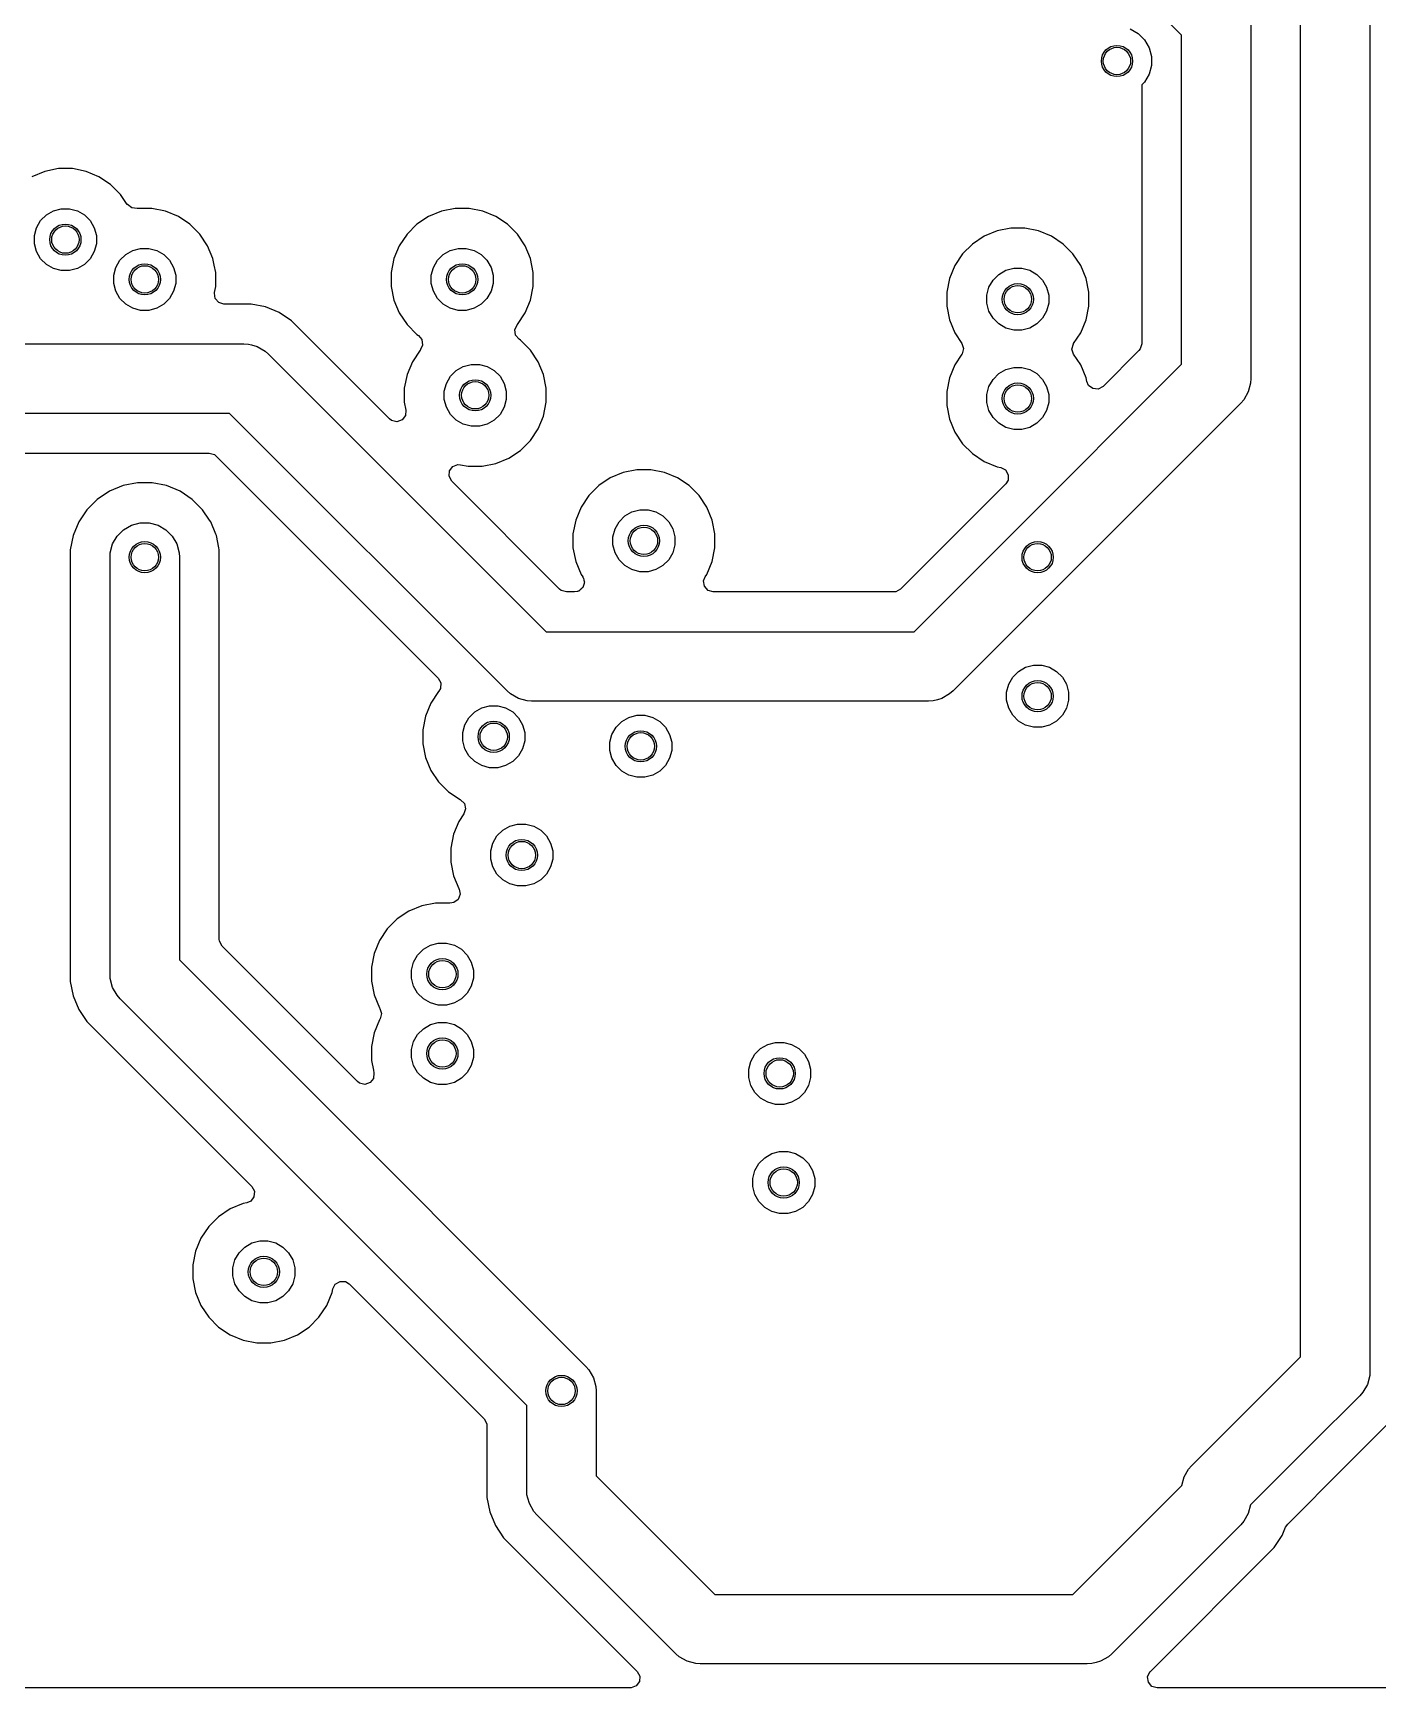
# Model space of a CAD drawing. Extents: x -2.18 to 1.8, y 0.44 to 2.81.
# Drawn here: x 0.754 to 1.432, y 0.435 to 1.269 of the extents above; entities that cross this region are included whole.
import ezdxf

# ---------------------------------------------------------------- set-up
doc = ezdxf.new("R2010")
doc.units = 0
doc.header["$MEASUREMENT"] = 0
doc.layers.add('BLACK', color=7, linetype='CONTINUOUS')

msp = doc.modelspace()

# ---------------------------------------------------------------- linework, layer by layer
at = {"layer": 'BLACK', "linetype": 'CONTINUOUS'}
for p, q in [((1.3925, 0.60225), (1.3925, 1.855)), ((1.4275, 1.84775), (1.4275, 0.595)), ((1.3325, 1.26807), (1.30307, 1.2975)), ((1.3067, 1.27117), (1.31065, 1.26888)), ((1.31065, 1.26888), (1.31388, 1.26565)), ((1.3325, 1.10225), (1.3325, 1.26807)), ((1.3675, 1.27532), (1.3675, 1.095)), ((1.31388, 1.26565), (1.31617, 1.2617)), ((1.31617, 1.2617), (1.31735, 1.25728)), ((1.31735, 1.25272), (1.31617, 1.2483)), ((1.31735, 1.25728), (1.31735, 1.25272)), ((1.31388, 1.24435), (1.31248, 1.24294)), ((1.31248, 1.24294), (1.31248, 1.11256)), ((1.31617, 1.2483), (1.31388, 1.24435)), ((0.76648, 1.20077), (0.75957, 1.19939)), ((0.77352, 1.20077), (0.76648, 1.20077)), ((0.76648, 1.20077), (0.76648, 1.20077)), ((0.78043, 1.19939), (0.77352, 1.20077)), ((0.77352, 1.20077), (0.77352, 1.20077)), ((0.75957, 1.19939), (0.75306, 1.1967)), ((0.75957, 1.19939), (0.75957, 1.19939)), ((0.78694, 1.1967), (0.78043, 1.19939)), ((0.78043, 1.19939), (0.78043, 1.19939)), ((0.7928, 1.19278), (0.78694, 1.1967)), ((0.78694, 1.1967), (0.78694, 1.1967)), ((0.79778, 1.1878), (0.7928, 1.19278)), ((0.7928, 1.19278), (0.7928, 1.19278)), ((0.80114, 1.18278), (0.79778, 1.1878)), ((0.79778, 1.1878), (0.79778, 1.1878)), ((0.75751, 1.17459), (0.76041, 1.17749)), ((0.76041, 1.17749), (0.76397, 1.17955)), ((0.76397, 1.17955), (0.76794, 1.18061)), ((0.76794, 1.18061), (0.77206, 1.18061)), ((0.77206, 1.18061), (0.77603, 1.17955)), ((0.77603, 1.17955), (0.77959, 1.17749)), ((0.77959, 1.17749), (0.78249, 1.17459)), ((0.80124, 1.18264), (0.80114, 1.18278)), ((0.80341, 1.18095), (0.80124, 1.18264)), ((0.80615, 1.1807), (0.80341, 1.18095)), ((0.80648, 1.18077), (0.80615, 1.1807)), ((0.81352, 1.18077), (0.80648, 1.18077)), ((0.82043, 1.17939), (0.81352, 1.18077)), ((0.81352, 1.18077), (0.81352, 1.18077)), ((0.82694, 1.1767), (0.82043, 1.17939)), ((0.82043, 1.17939), (0.82043, 1.17939)), ((0.8328, 1.17278), (0.82694, 1.1767)), ((0.82694, 1.1767), (0.82694, 1.1767)), ((0.95306, 1.1767), (0.9472, 1.17278)), ((0.95957, 1.17939), (0.95306, 1.1767)), ((0.95306, 1.1767), (0.95306, 1.1767)), ((0.96648, 1.18077), (0.95957, 1.17939)), ((0.95957, 1.17939), (0.95957, 1.17939)), ((0.97352, 1.18077), (0.96648, 1.18077)), ((0.96648, 1.18077), (0.96648, 1.18077)), ((0.98043, 1.17939), (0.97352, 1.18077)), ((0.97352, 1.18077), (0.97352, 1.18077)), ((0.98694, 1.1767), (0.98043, 1.17939)), ((0.98043, 1.17939), (0.98043, 1.17939)), ((0.9928, 1.17278), (0.98694, 1.1767)), ((0.98694, 1.1767), (0.98694, 1.1767)), ((0.75439, 1.16706), (0.75545, 1.17103)), ((0.75545, 1.17103), (0.75751, 1.17459)), ((0.78249, 1.17459), (0.78455, 1.17103)), ((0.78455, 1.17103), (0.78561, 1.16706)), ((0.83778, 1.1678), (0.8328, 1.17278)), ((0.8328, 1.17278), (0.8328, 1.17278)), ((0.8417, 1.16194), (0.83778, 1.1678)), ((0.83778, 1.1678), (0.83778, 1.1678)), ((0.94222, 1.1678), (0.9383, 1.16194)), ((0.9472, 1.17278), (0.94222, 1.1678)), ((0.94222, 1.1678), (0.94222, 1.1678)), ((0.9472, 1.17278), (0.9472, 1.17278)), ((0.99778, 1.1678), (0.9928, 1.17278)), ((0.9928, 1.17278), (0.9928, 1.17278)), ((1.0017, 1.16194), (0.99778, 1.1678)), ((0.99778, 1.1678), (0.99778, 1.1678)), ((1.23957, 1.16939), (1.23306, 1.1667)), ((1.24648, 1.17077), (1.23957, 1.16939)), ((1.23957, 1.16939), (1.23957, 1.16939)), ((1.25352, 1.17077), (1.24648, 1.17077)), ((1.24648, 1.17077), (1.24648, 1.17077)), ((1.26043, 1.16939), (1.25352, 1.17077)), ((1.25352, 1.17077), (1.25352, 1.17077)), ((1.26694, 1.1667), (1.26043, 1.16939)), ((1.26043, 1.16939), (1.26043, 1.16939)), ((0.75439, 1.16294), (0.75439, 1.16706)), ((0.75545, 1.15897), (0.75439, 1.16294)), ((0.75751, 1.15541), (0.75545, 1.15897)), ((0.78455, 1.15897), (0.78249, 1.15541)), ((0.78561, 1.16294), (0.78455, 1.15897)), ((0.78561, 1.16706), (0.78561, 1.16294)), ((0.80041, 1.15749), (0.80397, 1.15955)), ((0.80397, 1.15955), (0.80794, 1.16061)), ((0.80794, 1.16061), (0.81206, 1.16061)), ((0.81206, 1.16061), (0.81603, 1.15955)), ((0.81603, 1.15955), (0.81959, 1.15749)), ((0.84439, 1.15543), (0.8417, 1.16194)), ((0.8417, 1.16194), (0.8417, 1.16194)), ((0.8417, 1.16194), (0.8417, 1.16194)), ((0.9383, 1.16194), (0.93561, 1.15543)), ((0.9383, 1.16194), (0.9383, 1.16194)), ((0.96041, 1.15749), (0.96397, 1.15955)), ((0.96397, 1.15955), (0.96794, 1.16061)), ((0.96794, 1.16061), (0.97206, 1.16061)), ((0.97206, 1.16061), (0.97603, 1.15955)), ((0.97603, 1.15955), (0.97959, 1.15749)), ((1.00439, 1.15543), (1.0017, 1.16194)), ((1.0017, 1.16194), (1.0017, 1.16194)), ((1.0017, 1.16194), (1.0017, 1.16194)), ((1.2272, 1.16278), (1.22222, 1.1578)), ((1.23306, 1.1667), (1.2272, 1.16278)), ((1.2272, 1.16278), (1.2272, 1.16278)), ((1.23306, 1.1667), (1.23306, 1.1667)), ((1.2728, 1.16278), (1.26694, 1.1667)), ((1.26694, 1.1667), (1.26694, 1.1667)), ((1.27778, 1.1578), (1.2728, 1.16278)), ((1.2728, 1.16278), (1.2728, 1.16278)), ((0.76041, 1.15251), (0.75751, 1.15541)), ((0.76397, 1.15045), (0.76041, 1.15251)), ((0.76794, 1.14939), (0.76397, 1.15045)), ((0.77603, 1.15045), (0.77206, 1.14939)), ((0.77959, 1.15251), (0.77603, 1.15045)), ((0.78249, 1.15541), (0.77959, 1.15251)), ((0.79439, 1.14706), (0.79545, 1.15103)), ((0.79545, 1.15103), (0.79751, 1.15459)), ((0.79751, 1.15459), (0.80041, 1.15749)), ((0.81959, 1.15749), (0.82249, 1.15459)), ((0.82249, 1.15459), (0.82455, 1.15103)), ((0.82455, 1.15103), (0.82561, 1.14706)), ((0.84504, 1.1522), (0.84439, 1.15543)), ((0.84577, 1.14852), (0.84504, 1.1522)), ((0.93561, 1.15543), (0.93423, 1.14852)), ((0.93561, 1.15543), (0.93561, 1.15543)), ((0.95439, 1.14706), (0.95545, 1.15103)), ((0.95545, 1.15103), (0.95751, 1.15459)), ((0.95751, 1.15459), (0.96041, 1.15749)), ((0.97959, 1.15749), (0.98249, 1.15459)), ((0.98249, 1.15459), (0.98455, 1.15103)), ((0.98455, 1.15103), (0.98561, 1.14706)), ((1.00577, 1.14852), (1.00439, 1.15543)), ((1.2183, 1.15194), (1.21561, 1.14543)), ((1.22222, 1.1578), (1.2183, 1.15194)), ((1.2183, 1.15194), (1.2183, 1.15194)), ((1.22222, 1.1578), (1.22222, 1.1578)), ((1.24397, 1.14955), (1.24794, 1.15061)), ((1.24794, 1.15061), (1.25206, 1.15061)), ((1.25206, 1.15061), (1.25603, 1.14955)), ((1.2817, 1.15194), (1.27778, 1.1578)), ((1.27778, 1.1578), (1.27778, 1.1578)), ((1.28439, 1.14543), (1.2817, 1.15194)), ((1.2817, 1.15194), (1.2817, 1.15194)), ((1.2817, 1.15194), (1.2817, 1.15194)), ((0.77206, 1.14939), (0.76794, 1.14939)), ((0.79439, 1.14294), (0.79439, 1.14706)), ((0.79545, 1.13897), (0.79439, 1.14294)), ((0.82561, 1.14294), (0.82455, 1.13897)), ((0.82561, 1.14706), (0.82561, 1.14294)), ((0.84577, 1.14148), (0.84577, 1.14852)), ((0.84577, 1.14852), (0.84577, 1.14852)), ((0.93423, 1.14852), (0.93423, 1.14148)), ((0.95439, 1.14294), (0.95439, 1.14706)), ((0.95545, 1.13897), (0.95439, 1.14294)), ((0.98561, 1.14294), (0.98455, 1.13897)), ((0.98561, 1.14706), (0.98561, 1.14294)), ((1.00577, 1.14148), (1.00577, 1.14852)), ((1.21561, 1.14543), (1.21423, 1.13852)), ((1.21561, 1.14543), (1.21561, 1.14543)), ((1.23545, 1.14103), (1.23751, 1.14459)), ((1.23751, 1.14459), (1.24041, 1.14749)), ((1.24041, 1.14749), (1.24397, 1.14955)), ((1.25603, 1.14955), (1.25959, 1.14749)), ((1.25959, 1.14749), (1.26249, 1.14459)), ((1.26249, 1.14459), (1.26455, 1.14103)), ((1.28577, 1.13852), (1.28439, 1.14543)), ((0.79751, 1.13541), (0.79545, 1.13897)), ((0.80041, 1.13251), (0.79751, 1.13541)), ((0.82249, 1.13541), (0.81959, 1.13251)), ((0.82455, 1.13897), (0.82249, 1.13541)), ((0.8451, 1.1381), (0.84515, 1.13835)), ((0.84549, 1.13537), (0.8451, 1.1381)), ((0.84515, 1.13835), (0.84577, 1.14148)), ((0.8473, 1.13329), (0.84549, 1.13537)), ((0.84577, 1.14148), (0.84577, 1.14148)), ((0.93423, 1.14148), (0.93561, 1.13457)), ((0.93561, 1.13457), (0.93561, 1.13457)), ((0.93561, 1.13457), (0.9383, 1.12806)), ((0.95751, 1.13541), (0.95545, 1.13897)), ((0.96041, 1.13251), (0.95751, 1.13541)), ((0.98249, 1.13541), (0.97959, 1.13251)), ((0.98455, 1.13897), (0.98249, 1.13541)), ((1.0017, 1.12806), (1.00439, 1.13457)), ((1.00439, 1.13457), (1.00577, 1.14148)), ((1.21423, 1.13852), (1.21423, 1.13148)), ((1.23439, 1.13706), (1.23545, 1.14103)), ((1.23439, 1.13294), (1.23439, 1.13706)), ((1.26455, 1.14103), (1.26561, 1.13706)), ((1.26561, 1.13706), (1.26561, 1.13294)), ((1.28577, 1.13148), (1.28577, 1.13852)), ((0.80397, 1.13045), (0.80041, 1.13251)), ((0.80794, 1.12939), (0.80397, 1.13045)), ((0.81206, 1.12939), (0.80794, 1.12939)), ((0.81603, 1.13045), (0.81206, 1.12939)), ((0.81959, 1.13251), (0.81603, 1.13045)), ((0.84993, 1.13252), (0.8473, 1.13329)), ((0.8637, 1.13252), (0.84993, 1.13252)), ((0.87094, 1.13108), (0.8637, 1.13252)), ((0.8637, 1.13252), (0.8637, 1.13252)), ((0.87777, 1.12825), (0.87094, 1.13108)), ((0.87094, 1.13108), (0.87094, 1.13108)), ((0.88392, 1.12414), (0.87777, 1.12825)), ((0.87777, 1.12825), (0.87777, 1.12825)), ((0.9383, 1.12806), (0.9383, 1.12806)), ((0.9383, 1.12806), (0.94222, 1.1222)), ((0.96397, 1.13045), (0.96041, 1.13251)), ((0.96794, 1.12939), (0.96397, 1.13045)), ((0.97206, 1.12939), (0.96794, 1.12939)), ((0.97603, 1.13045), (0.97206, 1.12939)), ((0.97959, 1.13251), (0.97603, 1.13045)), ((0.99778, 1.1222), (1.0017, 1.12806)), ((1.21423, 1.13148), (1.21561, 1.12457)), ((1.23545, 1.12897), (1.23439, 1.13294)), ((1.23751, 1.12541), (1.23545, 1.12897)), ((1.26455, 1.12897), (1.26249, 1.12541)), ((1.26561, 1.13294), (1.26455, 1.12897)), ((1.28439, 1.12457), (1.28577, 1.13148)), ((0.93335, 1.07471), (0.88392, 1.12414)), ((0.88392, 1.12414), (0.88392, 1.12414)), ((0.94222, 1.1222), (0.94222, 1.1222)), ((0.94222, 1.1222), (0.9472, 1.11722)), ((0.9472, 1.11722), (0.9472, 1.11722)), ((0.9472, 1.11722), (0.9472, 1.11722)), ((0.9472, 1.11722), (0.94791, 1.11674)), ((0.99656, 1.11967), (0.99767, 1.12198)), ((0.9969, 1.11695), (0.99656, 1.11967)), ((0.99763, 1.12201), (0.99778, 1.1222)), ((0.99767, 1.12198), (0.99763, 1.12201)), ((1.21561, 1.12457), (1.21561, 1.12457)), ((1.21561, 1.12457), (1.2183, 1.11806)), ((1.2183, 1.11806), (1.2183, 1.11806)), ((1.2183, 1.11806), (1.22187, 1.11271)), ((1.24041, 1.12251), (1.23751, 1.12541)), ((1.24397, 1.12045), (1.24041, 1.12251)), ((1.24794, 1.11939), (1.24397, 1.12045)), ((1.25206, 1.11939), (1.24794, 1.11939)), ((1.25603, 1.12045), (1.25206, 1.11939)), ((1.25959, 1.12251), (1.25603, 1.12045)), ((1.26249, 1.12541), (1.25959, 1.12251)), ((1.27813, 1.11271), (1.2817, 1.11806)), ((1.2817, 1.11806), (1.28439, 1.12457)), ((1.2817, 1.11806), (1.2817, 1.11806)), ((1.2817, 1.11806), (1.2817, 1.11806)), ((0.66, 1.1125), (0.86, 1.1125)), ((0.86, 1.1125), (0.86228, 1.11235)), ((0.86228, 1.11235), (0.86228, 1.11235)), ((0.86228, 1.11235), (0.86381, 1.11194)), ((0.86381, 1.11194), (0.8667, 1.11117)), ((0.8667, 1.11117), (0.87065, 1.10888)), ((0.87065, 1.10888), (0.87065, 1.10888)), ((0.87065, 1.10888), (0.87237, 1.10737)), ((0.94879, 1.10938), (0.94488, 1.10352)), ((0.94791, 1.11674), (0.94967, 1.11463)), ((0.94895, 1.10956), (0.94879, 1.10938)), ((0.95002, 1.1119), (0.94891, 1.10959)), ((0.94891, 1.10959), (0.94895, 1.10956)), ((0.94967, 1.11463), (0.95002, 1.1119)), ((0.99867, 1.11483), (0.9969, 1.11695)), ((0.99938, 1.11436), (0.99867, 1.11483)), ((1.00436, 1.10938), (0.99938, 1.11436)), ((0.99938, 1.11436), (0.99938, 1.11436)), ((1.00827, 1.10352), (1.00436, 1.10938)), ((1.00436, 1.10938), (1.00436, 1.10938)), ((1.22187, 1.11271), (1.2227, 1.11009)), ((1.2227, 1.11009), (1.22197, 1.10743)), ((1.2773, 1.10991), (1.27803, 1.11257)), ((1.27813, 1.10729), (1.2773, 1.10991)), ((1.27803, 1.11257), (1.27813, 1.11271)), ((1.31105, 1.10911), (1.293, 1.09107)), ((1.31171, 1.10992), (1.31105, 1.10911)), ((1.31248, 1.11256), (1.31171, 1.10992)), ((0.87237, 1.10737), (1.01225, 0.9675)), ((0.94488, 1.10352), (0.94218, 1.09701)), ((0.94488, 1.10352), (0.94488, 1.10352)), ((0.96699, 1.09907), (0.97055, 1.10113)), ((0.97055, 1.10113), (0.97452, 1.10219)), ((0.97452, 1.10219), (0.97863, 1.10219)), ((0.97863, 1.10219), (0.9826, 1.10113)), ((0.9826, 1.10113), (0.98616, 1.09907)), ((1.01097, 1.09701), (1.00827, 1.10352)), ((1.00827, 1.10352), (1.00827, 1.10352)), ((1.00827, 1.10352), (1.00827, 1.10352)), ((1.2183, 1.10194), (1.21561, 1.09543)), ((1.22187, 1.10729), (1.2183, 1.10194)), ((1.2183, 1.10194), (1.2183, 1.10194)), ((1.22197, 1.10743), (1.22187, 1.10729)), ((1.24397, 1.09955), (1.24794, 1.10061)), ((1.24763, 1.01737), (1.3325, 1.10225)), ((1.24794, 1.10061), (1.25206, 1.10061)), ((1.25206, 1.10061), (1.25603, 1.09955)), ((1.2817, 1.10194), (1.27813, 1.10729)), ((1.28439, 1.09543), (1.2817, 1.10194)), ((1.2817, 1.10194), (1.2817, 1.10194)), ((1.2817, 1.10194), (1.2817, 1.10194)), ((0.94218, 1.09701), (0.94081, 1.0901)), ((0.94218, 1.09701), (0.94218, 1.09701)), ((0.96096, 1.08863), (0.96203, 1.0926)), ((0.96203, 1.0926), (0.96408, 1.09616)), ((0.96408, 1.09616), (0.96699, 1.09907)), ((0.98616, 1.09907), (0.98907, 1.09616)), ((0.98907, 1.09616), (0.99113, 1.0926)), ((0.99113, 1.0926), (0.99219, 1.08863)), ((1.01235, 1.0901), (1.01097, 1.09701)), ((1.21561, 1.09543), (1.21423, 1.08852)), ((1.21561, 1.09543), (1.21561, 1.09543)), ((1.23545, 1.09103), (1.23751, 1.09459)), ((1.23751, 1.09459), (1.24041, 1.09749)), ((1.24041, 1.09749), (1.24397, 1.09955)), ((1.25603, 1.09955), (1.25959, 1.09749)), ((1.25959, 1.09749), (1.26249, 1.09459)), ((1.26249, 1.09459), (1.26455, 1.09103)), ((1.28476, 1.09357), (1.28439, 1.09543)), ((1.28564, 1.09159), (1.28476, 1.09357)), ((1.36735, 1.09272), (1.36617, 1.0883)), ((1.3675, 1.095), (1.36735, 1.09272)), ((0.94081, 1.0901), (0.94081, 1.08305)), ((0.96096, 1.08452), (0.96096, 1.08863)), ((0.96203, 1.08055), (0.96096, 1.08452)), ((0.99219, 1.08452), (0.99113, 1.08055)), ((0.99219, 1.08863), (0.99219, 1.08452)), ((1.01235, 1.08305), (1.01235, 1.0901)), ((1.21423, 1.08852), (1.21423, 1.08148)), ((1.23439, 1.08706), (1.23545, 1.09103)), ((1.23439, 1.08294), (1.23439, 1.08706)), ((1.26455, 1.09103), (1.26561, 1.08706)), ((1.26561, 1.08706), (1.26561, 1.08294)), ((1.28785, 1.08994), (1.28564, 1.09159)), ((1.29059, 1.08975), (1.28785, 1.08994)), ((1.293, 1.09107), (1.29059, 1.08975)), ((1.36388, 1.08435), (1.36237, 1.08263)), ((1.36617, 1.0883), (1.36388, 1.08435)), ((1.36388, 1.08435), (1.36388, 1.08435)), ((0.85275, 1.0775), (0.66725, 1.0775)), ((0.99263, 0.93763), (0.85275, 1.0775)), ((0.94135, 1.07637), (0.93966, 1.0742)), ((0.94081, 1.08305), (0.94159, 1.07911)), ((0.94159, 1.07911), (0.94135, 1.07637)), ((0.96408, 1.07699), (0.96203, 1.08055)), ((0.96699, 1.07408), (0.96408, 1.07699)), ((0.98907, 1.07699), (0.98616, 1.07408)), ((0.99113, 1.08055), (0.98907, 1.07699)), ((1.00827, 1.06964), (1.01097, 1.07614)), ((1.01097, 1.07614), (1.01235, 1.08305)), ((1.21423, 1.08148), (1.21561, 1.07457)), ((1.23545, 1.07897), (1.23439, 1.08294)), ((1.23751, 1.07541), (1.23545, 1.07897)), ((1.24041, 1.07251), (1.23751, 1.07541)), ((1.26249, 1.07541), (1.25959, 1.07251)), ((1.26455, 1.07897), (1.26249, 1.07541)), ((1.26561, 1.08294), (1.26455, 1.07897)), ((1.36237, 1.08263), (1.27237, 0.99263)), ((0.93439, 1.07392), (0.93335, 1.07471)), ((0.93707, 1.07328), (0.93439, 1.07392)), ((0.93966, 1.0742), (0.93707, 1.07328)), ((0.97055, 1.07203), (0.96699, 1.07408)), ((0.97452, 1.07096), (0.97055, 1.07203)), ((0.97863, 1.07096), (0.97452, 1.07096)), ((0.9826, 1.07203), (0.97863, 1.07096)), ((0.98616, 1.07408), (0.9826, 1.07203)), ((1.00436, 1.06378), (1.00827, 1.06964)), ((1.21561, 1.07457), (1.21561, 1.07457)), ((1.21561, 1.07457), (1.2183, 1.06806)), ((1.2183, 1.06806), (1.2183, 1.06806)), ((1.2183, 1.06806), (1.22222, 1.0622)), ((1.24397, 1.07045), (1.24041, 1.07251)), ((1.24794, 1.06939), (1.24397, 1.07045)), ((1.25206, 1.06939), (1.24794, 1.06939)), ((1.25603, 1.07045), (1.25206, 1.06939)), ((1.25959, 1.07251), (1.25603, 1.07045)), ((0.99352, 1.05488), (0.99938, 1.0588)), ((0.99938, 1.0588), (1.00436, 1.06378)), ((1.22222, 1.0622), (1.22222, 1.0622)), ((1.22222, 1.0622), (1.2272, 1.05722)), ((0.67756, 1.05748), (0.84244, 1.05748)), ((0.84244, 1.05748), (0.84508, 1.05671)), ((0.84508, 1.05671), (0.84589, 1.05605)), ((0.84589, 1.05605), (0.95787, 0.94407)), ((0.96358, 1.04851), (0.96523, 1.05071)), ((0.96523, 1.05071), (0.96781, 1.05168)), ((0.96781, 1.05168), (0.96911, 1.05159)), ((0.96911, 1.05159), (0.97305, 1.05081)), ((0.97305, 1.05081), (0.97305, 1.05081)), ((0.97305, 1.05081), (0.97305, 1.05081)), ((0.97305, 1.05081), (0.9801, 1.05081)), ((0.9801, 1.05081), (0.98701, 1.05218)), ((0.9801, 1.05081), (0.9801, 1.05081)), ((0.98701, 1.05218), (0.99352, 1.05488)), ((1.2272, 1.05722), (1.2272, 1.05722)), ((1.2272, 1.05722), (1.23306, 1.0533)), ((1.23306, 1.0533), (1.23306, 1.0533)), ((1.23306, 1.0533), (1.23306, 1.0533)), ((1.23306, 1.0533), (1.23957, 1.05061)), ((1.23957, 1.05061), (1.24143, 1.05024)), ((0.8063, 1.04252), (0.79906, 1.04108)), ((0.8137, 1.04252), (0.8063, 1.04252)), ((0.8063, 1.04252), (0.8063, 1.04252)), ((0.82094, 1.04108), (0.8137, 1.04252)), ((0.8137, 1.04252), (0.8137, 1.04252)), ((0.96339, 1.04577), (0.96358, 1.04851)), ((0.96471, 1.04335), (0.96339, 1.04577)), ((1.01911, 0.98895), (0.96471, 1.04335)), ((1.04465, 1.045), (1.03879, 1.04109)), ((1.05116, 1.0477), (1.04465, 1.045)), ((1.04465, 1.045), (1.04465, 1.045)), ((1.05807, 1.04907), (1.05116, 1.0477)), ((1.05116, 1.0477), (1.05116, 1.0477)), ((1.06512, 1.04907), (1.05807, 1.04907)), ((1.05807, 1.04907), (1.05807, 1.04907)), ((1.07203, 1.0477), (1.06512, 1.04907)), ((1.06512, 1.04907), (1.06512, 1.04907)), ((1.07854, 1.045), (1.07203, 1.0477)), ((1.07203, 1.0477), (1.07203, 1.0477)), ((1.0844, 1.04109), (1.07854, 1.045)), ((1.07854, 1.045), (1.07854, 1.045)), ((1.24143, 1.05024), (1.24387, 1.04896)), ((1.24387, 1.04896), (1.24523, 1.04657)), ((1.24509, 1.04382), (1.24393, 1.042)), ((1.24523, 1.04657), (1.24509, 1.04382)), ((0.78608, 1.03414), (0.78086, 1.02892)), ((0.79223, 1.03825), (0.78608, 1.03414)), ((0.78608, 1.03414), (0.78608, 1.03414)), ((0.79906, 1.04108), (0.79223, 1.03825)), ((0.79223, 1.03825), (0.79223, 1.03825)), ((0.79906, 1.04108), (0.79906, 1.04108)), ((0.82777, 1.03825), (0.82094, 1.04108)), ((0.82094, 1.04108), (0.82094, 1.04108)), ((0.83392, 1.03414), (0.82777, 1.03825)), ((0.82777, 1.03825), (0.82777, 1.03825)), ((0.83914, 1.02892), (0.83392, 1.03414)), ((0.83392, 1.03414), (0.83392, 1.03414)), ((1.03381, 1.03611), (1.0299, 1.03025)), ((1.03879, 1.04109), (1.03381, 1.03611)), ((1.03381, 1.03611), (1.03381, 1.03611)), ((1.03879, 1.04109), (1.03879, 1.04109)), ((1.08938, 1.03611), (1.0844, 1.04109)), ((1.0844, 1.04109), (1.0844, 1.04109)), ((1.09329, 1.03025), (1.08938, 1.03611)), ((1.08938, 1.03611), (1.08938, 1.03611)), ((1.23608, 1.03414), (1.21342, 1.01148)), ((1.24342, 1.04148), (1.23608, 1.03414)), ((1.23608, 1.03414), (1.23608, 1.03414)), ((1.24393, 1.042), (1.24342, 1.04148)), ((0.78086, 1.02892), (0.77675, 1.02277)), ((0.78086, 1.02892), (0.78086, 1.02892)), ((0.8426, 1.02374), (0.83914, 1.02892)), ((0.83914, 1.02892), (0.83914, 1.02892)), ((1.0299, 1.03025), (1.0272, 1.02374)), ((1.0299, 1.03025), (1.0299, 1.03025)), ((1.0491, 1.02289), (1.05201, 1.0258)), ((1.05201, 1.0258), (1.05557, 1.02786)), ((1.05557, 1.02786), (1.05954, 1.02892)), ((1.05954, 1.02892), (1.06365, 1.02892)), ((1.06365, 1.02892), (1.06762, 1.02786)), ((1.06762, 1.02786), (1.07118, 1.0258)), ((1.07118, 1.0258), (1.07409, 1.02289)), ((1.09599, 1.02374), (1.09329, 1.03025)), ((1.09329, 1.03025), (1.09329, 1.03025)), ((1.09329, 1.03025), (1.09329, 1.03025)), ((0.77675, 1.02277), (0.77392, 1.01594)), ((0.77675, 1.02277), (0.77675, 1.02277)), ((0.79612, 1.01565), (0.79935, 1.01888)), ((0.79935, 1.01888), (0.8033, 1.02117)), ((0.8033, 1.02117), (0.80772, 1.02235)), ((0.80772, 1.02235), (0.81228, 1.02235)), ((0.81228, 1.02235), (0.8167, 1.02117)), ((0.8167, 1.02117), (0.82065, 1.01888)), ((0.82065, 1.01888), (0.82388, 1.01565)), ((0.84325, 1.02277), (0.8426, 1.02374)), ((0.84577, 1.0167), (0.84325, 1.02277)), ((0.84325, 1.02277), (0.84325, 1.02277)), ((1.0272, 1.02374), (1.02583, 1.01683)), ((1.0272, 1.02374), (1.0272, 1.02374)), ((1.04598, 1.01536), (1.04705, 1.01933)), ((1.04705, 1.01933), (1.0491, 1.02289)), ((1.07409, 1.02289), (1.07614, 1.01933)), ((1.07614, 1.01933), (1.07721, 1.01536)), ((1.09618, 1.02277), (1.09599, 1.02374)), ((1.09736, 1.01683), (1.09618, 1.02277)), ((1.19775, 0.9675), (1.24763, 1.01737)), ((0.77392, 1.01594), (0.77248, 1.0087)), ((0.77392, 1.01594), (0.77392, 1.01594)), ((0.79265, 1.00728), (0.79383, 1.0117)), ((0.79383, 1.0117), (0.79612, 1.01565)), ((0.82388, 1.01565), (0.82617, 1.0117)), ((0.82617, 1.0117), (0.82735, 1.00728)), ((0.84608, 1.01594), (0.84577, 1.0167)), ((0.8473, 1.00978), (0.84608, 1.01594)), ((0.84752, 1.0087), (0.8473, 1.00978)), ((1.02583, 1.01683), (1.02583, 1.01683)), ((1.02583, 1.01683), (1.02583, 1.00978)), ((1.02583, 1.00978), (1.0272, 1.00287)), ((1.04598, 1.01125), (1.04598, 1.01536)), ((1.04705, 1.00728), (1.04598, 1.01125)), ((1.07721, 1.01125), (1.07614, 1.00728)), ((1.07721, 1.01536), (1.07721, 1.01125)), ((1.09599, 1.00287), (1.09736, 1.00978)), ((1.09736, 1.00978), (1.09736, 1.01683)), ((1.09736, 1.01683), (1.09736, 1.01683)), ((1.09736, 1.01683), (1.09736, 1.01683)), ((1.21342, 1.01148), (1.19089, 0.98895)), ((0.77248, 1.0087), (0.77248, 0.7913)), ((0.7925, 1.005), (0.79265, 1.00728)), ((0.7925, 0.795), (0.7925, 1.005)), ((0.82735, 1.00728), (0.8275, 1.005)), ((0.8275, 1.005), (0.8275, 0.80225)), ((0.84752, 0.81256), (0.84752, 1.0087)), ((0.84752, 1.0087), (0.84752, 1.0087)), ((1.0272, 1.00287), (1.0272, 1.00287)), ((1.0272, 1.00287), (1.0299, 0.99636)), ((1.0491, 1.00372), (1.04705, 1.00728)), ((1.05201, 1.00081), (1.0491, 1.00372)), ((1.05557, 0.99876), (1.05201, 1.00081)), ((1.07118, 1.00081), (1.06762, 0.99876)), ((1.07409, 1.00372), (1.07118, 1.00081)), ((1.07614, 1.00728), (1.07409, 1.00372)), ((1.09329, 0.99636), (1.09599, 1.00287)), ((1.0299, 0.99636), (1.0299, 0.99636)), ((1.0299, 0.99636), (1.03073, 0.99511)), ((1.03073, 0.99511), (1.03085, 0.99473)), ((1.03085, 0.99473), (1.03111, 0.99443)), ((1.03111, 0.99443), (1.03126, 0.99344)), ((1.03126, 0.99344), (1.03156, 0.99249)), ((1.03156, 0.99249), (1.03145, 0.9921)), ((1.03145, 0.9921), (1.03151, 0.99171)), ((1.05954, 0.99769), (1.05557, 0.99876)), ((1.06365, 0.99769), (1.05954, 0.99769)), ((1.06762, 0.99876), (1.06365, 0.99769)), ((1.09168, 0.9931), (1.09246, 0.99511)), ((1.09207, 0.99037), (1.09168, 0.9931)), ((1.09246, 0.99511), (1.09329, 0.99636)), ((1.09329, 0.99636), (1.09329, 0.99636)), ((1.27237, 0.99263), (1.21737, 0.93763)), ((1.01992, 0.98829), (1.01911, 0.98895)), ((1.02256, 0.98752), (1.01992, 0.98829)), ((1.02667, 0.98752), (1.02256, 0.98752)), ((1.02805, 0.98772), (1.02667, 0.98752)), ((1.02832, 0.98789), (1.02805, 0.98772)), ((1.02878, 0.988), (1.02832, 0.98789)), ((1.02952, 0.98866), (1.02878, 0.988)), ((1.03036, 0.9892), (1.02952, 0.98866)), ((1.03053, 0.98957), (1.03036, 0.9892)), ((1.03083, 0.98984), (1.03053, 0.98957)), ((1.03109, 0.9908), (1.03083, 0.98984)), ((1.03151, 0.99171), (1.03109, 0.9908)), ((1.09388, 0.98829), (1.09207, 0.99037)), ((1.09651, 0.98752), (1.09388, 0.98829)), ((1.18744, 0.98752), (1.09651, 0.98752)), ((1.18847, 0.98763), (1.18744, 0.98752)), ((1.19089, 0.98895), (1.18847, 0.98763)), ((1.01225, 0.9675), (1.19775, 0.9675)), ((1.25397, 0.94955), (1.25794, 0.95061)), ((1.25794, 0.95061), (1.26206, 0.95061)), ((1.26206, 0.95061), (1.26603, 0.94955)), ((0.95787, 0.94407), (0.95919, 0.94166)), ((1.24545, 0.94103), (1.24751, 0.94459)), ((1.24751, 0.94459), (1.25041, 0.94749)), ((1.25041, 0.94749), (1.25397, 0.94955)), ((1.26603, 0.94955), (1.26959, 0.94749)), ((1.26959, 0.94749), (1.27249, 0.94459)), ((1.27249, 0.94459), (1.27455, 0.94103)), ((0.95808, 0.93739), (0.95417, 0.93153)), ((0.95819, 0.93752), (0.95808, 0.93739)), ((0.95899, 0.93891), (0.95819, 0.93752)), ((0.95919, 0.94166), (0.95899, 0.93891)), ((0.99435, 0.93612), (0.99263, 0.93763)), ((0.9983, 0.93383), (0.99435, 0.93612)), ((1.00272, 0.93265), (0.9983, 0.93383)), ((1.2117, 0.93383), (1.20949, 0.93324)), ((1.21565, 0.93612), (1.2117, 0.93383)), ((1.21737, 0.93763), (1.21565, 0.93612)), ((1.21565, 0.93612), (1.21565, 0.93612)), ((1.24439, 0.93706), (1.24545, 0.94103)), ((1.24439, 0.93294), (1.24439, 0.93706)), ((1.27455, 0.94103), (1.27561, 0.93706)), ((1.27561, 0.93706), (1.27561, 0.93294)), ((0.95417, 0.93153), (0.95147, 0.92502)), ((0.95417, 0.93153), (0.95417, 0.93153)), ((0.97337, 0.92418), (0.97628, 0.92709)), ((0.97628, 0.92709), (0.97984, 0.92914)), ((0.97984, 0.92914), (0.98381, 0.9302)), ((0.98381, 0.9302), (0.98792, 0.9302)), ((0.98792, 0.9302), (0.99189, 0.92914)), ((0.99189, 0.92914), (0.99545, 0.92709)), ((0.99545, 0.92709), (0.99836, 0.92418)), ((1.005, 0.9325), (1.00272, 0.93265)), ((1.00272, 0.93265), (1.00272, 0.93265)), ((1.205, 0.9325), (1.005, 0.9325)), ((1.05397, 0.9243), (1.05794, 0.92537)), ((1.05794, 0.92537), (1.06206, 0.92537)), ((1.06206, 0.92537), (1.06603, 0.9243)), ((1.20728, 0.93265), (1.205, 0.9325)), ((1.20949, 0.93324), (1.20728, 0.93265)), ((1.20728, 0.93265), (1.20728, 0.93265)), ((1.24545, 0.92897), (1.24439, 0.93294)), ((1.24751, 0.92541), (1.24545, 0.92897)), ((1.25041, 0.92251), (1.24751, 0.92541)), ((1.27249, 0.92541), (1.26959, 0.92251)), ((1.27455, 0.92897), (1.27249, 0.92541)), ((1.27561, 0.93294), (1.27455, 0.92897)), ((0.95147, 0.92502), (0.9501, 0.91811)), ((0.9501, 0.91811), (0.9501, 0.91107)), ((0.95147, 0.92502), (0.95147, 0.92502)), ((0.97025, 0.91665), (0.97132, 0.92062)), ((0.97132, 0.92062), (0.97337, 0.92418)), ((0.99836, 0.92418), (1.00041, 0.92062)), ((1.00041, 0.92062), (1.00148, 0.91665)), ((1.04545, 0.91578), (1.04751, 0.91934)), ((1.04751, 0.91934), (1.05041, 0.92225)), ((1.05041, 0.92225), (1.05397, 0.9243)), ((1.06603, 0.9243), (1.06959, 0.92225)), ((1.06959, 0.92225), (1.07249, 0.91934)), ((1.07249, 0.91934), (1.07455, 0.91578)), ((1.25397, 0.92045), (1.25041, 0.92251)), ((1.25794, 0.91939), (1.25397, 0.92045)), ((1.26206, 0.91939), (1.25794, 0.91939)), ((1.26603, 0.92045), (1.26206, 0.91939)), ((1.26959, 0.92251), (1.26603, 0.92045)), ((0.9501, 0.91107), (0.95147, 0.90416)), ((0.97025, 0.91254), (0.97025, 0.91665)), ((0.97132, 0.90856), (0.97025, 0.91254)), ((1.00148, 0.91254), (1.00041, 0.90856)), ((1.00148, 0.91665), (1.00148, 0.91254)), ((1.04439, 0.91181), (1.04545, 0.91578)), ((1.04439, 0.9077), (1.04439, 0.91181)), ((1.07455, 0.91578), (1.07561, 0.91181)), ((1.07561, 0.91181), (1.07561, 0.9077)), ((0.95147, 0.90416), (0.95147, 0.90416)), ((0.95147, 0.90416), (0.95417, 0.89765)), ((0.97337, 0.905), (0.97132, 0.90856)), ((0.97628, 0.9021), (0.97337, 0.905)), ((0.97984, 0.90004), (0.97628, 0.9021)), ((0.99545, 0.9021), (0.99189, 0.90004)), ((0.99836, 0.905), (0.99545, 0.9021)), ((1.00041, 0.90856), (0.99836, 0.905)), ((1.04545, 0.90373), (1.04439, 0.9077)), ((1.04751, 0.90017), (1.04545, 0.90373)), ((1.07455, 0.90373), (1.07249, 0.90017)), ((1.07561, 0.9077), (1.07455, 0.90373)), ((0.95417, 0.89765), (0.95417, 0.89765)), ((0.95417, 0.89765), (0.95808, 0.89179)), ((0.98381, 0.89898), (0.97984, 0.90004)), ((0.98792, 0.89898), (0.98381, 0.89898)), ((0.99189, 0.90004), (0.98792, 0.89898)), ((1.05041, 0.89726), (1.04751, 0.90017)), ((1.05397, 0.8952), (1.05041, 0.89726)), ((1.05794, 0.89414), (1.05397, 0.8952)), ((1.06206, 0.89414), (1.05794, 0.89414)), ((1.06603, 0.8952), (1.06206, 0.89414)), ((1.06959, 0.89726), (1.06603, 0.8952)), ((1.07249, 0.90017), (1.06959, 0.89726)), ((0.95808, 0.89179), (0.95808, 0.89179)), ((0.95808, 0.89179), (0.96306, 0.88681)), ((0.96306, 0.88681), (0.96306, 0.88681)), ((0.96306, 0.88681), (0.96892, 0.88289)), ((0.97087, 0.87578), (0.9683, 0.87194)), ((0.96892, 0.88289), (0.96911, 0.8828)), ((0.96911, 0.8828), (0.97107, 0.88087)), ((0.97168, 0.87819), (0.97087, 0.87578)), ((0.97107, 0.88087), (0.97168, 0.87819)), ((0.9683, 0.87194), (0.96561, 0.86543)), ((0.9683, 0.87194), (0.9683, 0.87194)), ((0.98751, 0.86459), (0.99041, 0.86749)), ((0.99041, 0.86749), (0.99397, 0.86955)), ((0.99397, 0.86955), (0.99794, 0.87061)), ((0.99794, 0.87061), (1.00206, 0.87061)), ((1.00206, 0.87061), (1.00603, 0.86955)), ((1.00603, 0.86955), (1.00959, 0.86749)), ((1.00959, 0.86749), (1.01249, 0.86459)), ((0.96561, 0.86543), (0.96423, 0.85852)), ((0.96561, 0.86543), (0.96561, 0.86543)), ((0.98439, 0.85706), (0.98545, 0.86103)), ((0.98545, 0.86103), (0.98751, 0.86459)), ((1.01249, 0.86459), (1.01455, 0.86103)), ((1.01455, 0.86103), (1.01561, 0.85706)), ((0.96423, 0.85852), (0.96423, 0.85148)), ((0.96423, 0.85148), (0.96561, 0.84457)), ((0.98439, 0.85294), (0.98439, 0.85706)), ((0.98545, 0.84897), (0.98439, 0.85294)), ((1.01561, 0.85294), (1.01455, 0.84897)), ((1.01561, 0.85706), (1.01561, 0.85294)), ((0.96561, 0.84457), (0.96561, 0.84457)), ((0.96561, 0.84457), (0.9683, 0.83806)), ((0.98751, 0.84541), (0.98545, 0.84897)), ((0.99041, 0.84251), (0.98751, 0.84541)), ((0.99397, 0.84045), (0.99041, 0.84251)), ((1.00959, 0.84251), (1.00603, 0.84045)), ((1.01249, 0.84541), (1.00959, 0.84251)), ((1.01455, 0.84897), (1.01249, 0.84541)), ((0.96894, 0.83523), (0.96795, 0.83266)), ((0.9683, 0.83806), (0.96838, 0.83792)), ((0.96838, 0.83792), (0.96839, 0.83784)), ((0.96839, 0.83784), (0.96839, 0.83784)), ((0.96839, 0.83784), (0.96839, 0.83784)), ((0.96839, 0.83784), (0.96894, 0.83523)), ((0.99794, 0.83939), (0.99397, 0.84045)), ((1.00206, 0.83939), (0.99794, 0.83939)), ((1.00603, 0.84045), (1.00206, 0.83939)), ((0.94306, 0.8267), (0.9372, 0.82278)), ((0.94957, 0.82939), (0.94306, 0.8267)), ((0.94306, 0.8267), (0.94306, 0.8267)), ((0.95648, 0.83077), (0.94957, 0.82939)), ((0.94957, 0.82939), (0.94957, 0.82939)), ((0.96352, 0.83077), (0.95648, 0.83077)), ((0.95648, 0.83077), (0.95648, 0.83077)), ((0.96359, 0.83076), (0.96352, 0.83077)), ((0.96352, 0.83077), (0.96352, 0.83077)), ((0.96365, 0.83077), (0.96359, 0.83076)), ((0.96376, 0.83077), (0.96365, 0.83077)), ((0.96574, 0.83103), (0.96376, 0.83078)), ((0.96376, 0.83078), (0.96376, 0.83077)), ((0.96795, 0.83266), (0.96574, 0.83103)), ((0.93222, 0.8178), (0.9283, 0.81194)), ((0.9372, 0.82278), (0.93222, 0.8178)), ((0.93222, 0.8178), (0.93222, 0.8178)), ((0.9372, 0.82278), (0.9372, 0.82278)), ((0.84763, 0.81153), (0.84752, 0.81256)), ((0.84895, 0.80911), (0.84763, 0.81153)), ((0.89431, 0.76375), (0.84895, 0.80911)), ((0.9283, 0.81194), (0.92561, 0.80543)), ((0.9283, 0.81194), (0.9283, 0.81194)), ((0.95041, 0.80749), (0.95397, 0.80955)), ((0.95397, 0.80955), (0.95794, 0.81061)), ((0.95794, 0.81061), (0.96206, 0.81061)), ((0.96206, 0.81061), (0.96603, 0.80955)), ((0.96603, 0.80955), (0.96959, 0.80749)), ((0.8275, 0.80225), (0.87737, 0.75237)), ((0.92561, 0.80543), (0.92423, 0.79852)), ((0.92561, 0.80543), (0.92561, 0.80543)), ((0.94439, 0.79706), (0.94545, 0.80103)), ((0.94545, 0.80103), (0.94751, 0.80459)), ((0.94751, 0.80459), (0.95041, 0.80749)), ((0.96959, 0.80749), (0.97249, 0.80459)), ((0.97249, 0.80459), (0.97455, 0.80103)), ((0.97455, 0.80103), (0.97561, 0.79706)), ((0.79265, 0.79272), (0.7925, 0.795)), ((0.79383, 0.7883), (0.79265, 0.79272)), ((0.92423, 0.79852), (0.92423, 0.79148)), ((0.94439, 0.79294), (0.94439, 0.79706)), ((0.94545, 0.78897), (0.94439, 0.79294)), ((0.97561, 0.79294), (0.97455, 0.78897)), ((0.97561, 0.79706), (0.97561, 0.79294)), ((0.77248, 0.7913), (0.77392, 0.78406)), ((0.77392, 0.78406), (0.77392, 0.78406)), ((0.77392, 0.78406), (0.77675, 0.77723)), ((0.79612, 0.78435), (0.79383, 0.7883)), ((0.79763, 0.78263), (0.79612, 0.78435)), ((0.79612, 0.78435), (0.79612, 0.78435)), ((0.92423, 0.79148), (0.92561, 0.78457)), ((0.92561, 0.78457), (0.92561, 0.78457)), ((0.92561, 0.78457), (0.9283, 0.77806)), ((0.94751, 0.78541), (0.94545, 0.78897)), ((0.95041, 0.78251), (0.94751, 0.78541)), ((0.97249, 0.78541), (0.96959, 0.78251)), ((0.97455, 0.78897), (0.97249, 0.78541)), ((0.77675, 0.77723), (0.77675, 0.77723)), ((0.77675, 0.77723), (0.78086, 0.77108)), ((0.85263, 0.72763), (0.79763, 0.78263)), ((0.9283, 0.77806), (0.92853, 0.77771)), ((0.92853, 0.77771), (0.92936, 0.77509)), ((0.95397, 0.78045), (0.95041, 0.78251)), ((0.95794, 0.77939), (0.95397, 0.78045)), ((0.96206, 0.77939), (0.95794, 0.77939)), ((0.96603, 0.78045), (0.96206, 0.77939)), ((0.96959, 0.78251), (0.96603, 0.78045)), ((0.78086, 0.77108), (0.78086, 0.77108)), ((0.78086, 0.77108), (0.84125, 0.71069)), ((0.9283, 0.77194), (0.92561, 0.76543)), ((0.92853, 0.77229), (0.9283, 0.77194)), ((0.92863, 0.77243), (0.92853, 0.77229)), ((0.92936, 0.77509), (0.92863, 0.77243)), ((0.94751, 0.76459), (0.95041, 0.76749)), ((0.95041, 0.76749), (0.95397, 0.76955)), ((0.95397, 0.76955), (0.95794, 0.77061)), ((0.95794, 0.77061), (0.96206, 0.77061)), ((0.96206, 0.77061), (0.96603, 0.76955)), ((0.96603, 0.76955), (0.96959, 0.76749)), ((0.96959, 0.76749), (0.97249, 0.76459)), ((0.91723, 0.74083), (0.89431, 0.76375)), ((0.89431, 0.76375), (0.89431, 0.76375)), ((0.92561, 0.76543), (0.92423, 0.75852)), ((0.92561, 0.76543), (0.92561, 0.76543)), ((0.94439, 0.75706), (0.94545, 0.76103)), ((0.94545, 0.76103), (0.94751, 0.76459)), ((0.97249, 0.76459), (0.97455, 0.76103)), ((0.97455, 0.76103), (0.97561, 0.75706)), ((1.12041, 0.75749), (1.12397, 0.75955)), ((1.12397, 0.75955), (1.12794, 0.76061)), ((1.12794, 0.76061), (1.13206, 0.76061)), ((1.13206, 0.76061), (1.13603, 0.75955)), ((1.13603, 0.75955), (1.13959, 0.75749)), ((0.87737, 0.75237), (1.03237, 0.59737)), ((0.92423, 0.75852), (0.92423, 0.75852)), ((0.92423, 0.75852), (0.92423, 0.75852)), ((0.92423, 0.75852), (0.92423, 0.75148)), ((0.92423, 0.75148), (0.92521, 0.74656)), ((0.94439, 0.75294), (0.94439, 0.75706)), ((0.94545, 0.74897), (0.94439, 0.75294)), ((0.97561, 0.75294), (0.97455, 0.74897)), ((0.97561, 0.75706), (0.97561, 0.75294)), ((1.11439, 0.74706), (1.11545, 0.75103)), ((1.11545, 0.75103), (1.11751, 0.75459)), ((1.11751, 0.75459), (1.12041, 0.75749)), ((1.13959, 0.75749), (1.14249, 0.75459)), ((1.14249, 0.75459), (1.14455, 0.75103)), ((1.14455, 0.75103), (1.14561, 0.74706)), ((0.92523, 0.74249), (0.92354, 0.74032)), ((0.92521, 0.74656), (0.92547, 0.74523)), ((0.92547, 0.74523), (0.92523, 0.74249)), ((0.94751, 0.74541), (0.94545, 0.74897)), ((0.95041, 0.74251), (0.94751, 0.74541)), ((0.95397, 0.74045), (0.95041, 0.74251)), ((0.96959, 0.74251), (0.96603, 0.74045)), ((0.97249, 0.74541), (0.96959, 0.74251)), ((0.97455, 0.74897), (0.97249, 0.74541)), ((1.11439, 0.74294), (1.11439, 0.74706)), ((1.11545, 0.73897), (1.11439, 0.74294)), ((1.14561, 0.74294), (1.14455, 0.73897)), ((1.14561, 0.74706), (1.14561, 0.74294)), ((0.91827, 0.74004), (0.91723, 0.74083)), ((0.92095, 0.7394), (0.91827, 0.74004)), ((0.92354, 0.74032), (0.92095, 0.7394)), ((0.95794, 0.73939), (0.95397, 0.74045)), ((0.96206, 0.73939), (0.95794, 0.73939)), ((0.96603, 0.74045), (0.96206, 0.73939)), ((1.11751, 0.73541), (1.11545, 0.73897)), ((1.12041, 0.73251), (1.11751, 0.73541)), ((1.14249, 0.73541), (1.13959, 0.73251)), ((1.14455, 0.73897), (1.14249, 0.73541)), ((1.0025, 0.57775), (0.85263, 0.72763)), ((1.12397, 0.73045), (1.12041, 0.73251)), ((1.12794, 0.72939), (1.12397, 0.73045)), ((1.13206, 0.72939), (1.12794, 0.72939)), ((1.13603, 0.73045), (1.13206, 0.72939)), ((1.13959, 0.73251), (1.13603, 0.73045)), ((0.84125, 0.71069), (0.84125, 0.71069)), ((0.84125, 0.71069), (0.86393, 0.688)), ((1.11953, 0.69959), (1.12244, 0.70249)), ((1.12244, 0.70249), (1.126, 0.70455)), ((1.126, 0.70455), (1.12997, 0.70561)), ((1.12997, 0.70561), (1.13408, 0.70561)), ((1.13408, 0.70561), (1.13805, 0.70455)), ((1.13805, 0.70455), (1.14161, 0.70249)), ((1.14161, 0.70249), (1.14452, 0.69959)), ((1.11641, 0.69206), (1.11747, 0.69603)), ((1.11641, 0.68794), (1.11641, 0.69206)), ((1.11747, 0.69603), (1.11953, 0.69959)), ((1.14452, 0.69959), (1.14657, 0.69603)), ((1.14657, 0.69603), (1.14764, 0.69206)), ((1.14764, 0.69206), (1.14764, 0.68794)), ((0.86393, 0.688), (0.86525, 0.68559)), ((0.86525, 0.68559), (0.86506, 0.68285)), ((1.11747, 0.68397), (1.11641, 0.68794)), ((1.11953, 0.68041), (1.11747, 0.68397)), ((1.14657, 0.68397), (1.14452, 0.68041)), ((1.14764, 0.68794), (1.14657, 0.68397)), ((0.85306, 0.6767), (0.8472, 0.67278)), ((0.85957, 0.67939), (0.85306, 0.6767)), ((0.85306, 0.6767), (0.85306, 0.6767)), ((0.86143, 0.67976), (0.85957, 0.67939)), ((0.85957, 0.67939), (0.85957, 0.67939)), ((0.86341, 0.68064), (0.86143, 0.67976)), ((0.86506, 0.68285), (0.86341, 0.68064)), ((1.12244, 0.67751), (1.11953, 0.68041)), ((1.126, 0.67545), (1.12244, 0.67751)), ((1.12997, 0.67439), (1.126, 0.67545)), ((1.13805, 0.67545), (1.13408, 0.67439)), ((1.14161, 0.67751), (1.13805, 0.67545)), ((1.14452, 0.68041), (1.14161, 0.67751)), ((0.84222, 0.6678), (0.8383, 0.66194)), ((0.8472, 0.67278), (0.84222, 0.6678)), ((0.84222, 0.6678), (0.84222, 0.6678)), ((0.8472, 0.67278), (0.8472, 0.67278)), ((1.13408, 0.67439), (1.12997, 0.67439)), ((0.8383, 0.66194), (0.83561, 0.65543)), ((0.8383, 0.66194), (0.8383, 0.66194)), ((0.86041, 0.65749), (0.86397, 0.65955)), ((0.86397, 0.65955), (0.86794, 0.66061)), ((0.86794, 0.66061), (0.87206, 0.66061)), ((0.87206, 0.66061), (0.87603, 0.65955)), ((0.87603, 0.65955), (0.87959, 0.65749)), ((0.83561, 0.65543), (0.83423, 0.64852)), ((0.83561, 0.65543), (0.83561, 0.65543)), ((0.85439, 0.64706), (0.85545, 0.65103)), ((0.85545, 0.65103), (0.85751, 0.65459)), ((0.85751, 0.65459), (0.86041, 0.65749)), ((0.87959, 0.65749), (0.88249, 0.65459)), ((0.88249, 0.65459), (0.88455, 0.65103)), ((0.88455, 0.65103), (0.88561, 0.64706)), ((0.83423, 0.64852), (0.83423, 0.64148)), ((0.85439, 0.64294), (0.85439, 0.64706)), ((0.85545, 0.63897), (0.85439, 0.64294)), ((0.88561, 0.64294), (0.88455, 0.63897)), ((0.88561, 0.64706), (0.88561, 0.64294)), ((0.83423, 0.64148), (0.83561, 0.63457)), ((0.83561, 0.63457), (0.83561, 0.63457)), ((0.83561, 0.63457), (0.8383, 0.62806)), ((0.85751, 0.63541), (0.85545, 0.63897)), ((0.86041, 0.63251), (0.85751, 0.63541)), ((0.88249, 0.63541), (0.87959, 0.63251)), ((0.88455, 0.63897), (0.88249, 0.63541)), ((0.9017, 0.62806), (0.90439, 0.63457)), ((0.90439, 0.63457), (0.90476, 0.63643)), ((0.90476, 0.63643), (0.90604, 0.63887)), ((0.90604, 0.63887), (0.90843, 0.64023)), ((0.90843, 0.64023), (0.91118, 0.64009)), ((0.91118, 0.64009), (0.913, 0.63893)), ((0.913, 0.63893), (0.98105, 0.57089)), ((0.8383, 0.62806), (0.8383, 0.62806)), ((0.8383, 0.62806), (0.84222, 0.6222)), ((0.86397, 0.63045), (0.86041, 0.63251)), ((0.86794, 0.62939), (0.86397, 0.63045)), ((0.87206, 0.62939), (0.86794, 0.62939)), ((0.87603, 0.63045), (0.87206, 0.62939)), ((0.87959, 0.63251), (0.87603, 0.63045)), ((0.89778, 0.6222), (0.9017, 0.62806)), ((0.84222, 0.6222), (0.84222, 0.6222)), ((0.84222, 0.6222), (0.8472, 0.61722)), ((0.8472, 0.61722), (0.8472, 0.61722)), ((0.8472, 0.61722), (0.85306, 0.6133)), ((0.88694, 0.6133), (0.8928, 0.61722)), ((0.8928, 0.61722), (0.89778, 0.6222)), ((0.85306, 0.6133), (0.85306, 0.6133)), ((0.85306, 0.6133), (0.85306, 0.6133)), ((0.85306, 0.6133), (0.85957, 0.61061)), ((0.85957, 0.61061), (0.86648, 0.60923)), ((0.86648, 0.60923), (0.86648, 0.60923)), ((0.86648, 0.60923), (0.86648, 0.60923)), ((0.86648, 0.60923), (0.87352, 0.60923)), ((0.87352, 0.60923), (0.88043, 0.61061)), ((0.87352, 0.60923), (0.87352, 0.60923)), ((0.88043, 0.61061), (0.88694, 0.6133)), ((1.373, 0.58275), (1.3925, 0.60225)), ((1.03237, 0.59737), (1.03388, 0.59565)), ((1.03388, 0.59565), (1.03617, 0.5917)), ((1.42735, 0.59272), (1.42617, 0.5883)), ((1.4275, 0.595), (1.42735, 0.59272)), ((1.42735, 0.59272), (1.42735, 0.59272)), ((1.03617, 0.5917), (1.03735, 0.58728)), ((1.03735, 0.58728), (1.0375, 0.585)), ((1.0375, 0.585), (1.0375, 0.54225)), ((1.42388, 0.58435), (1.42237, 0.58263)), ((1.42617, 0.5883), (1.42388, 0.58435)), ((1.0025, 0.535), (1.0025, 0.57775)), ((1.33763, 0.54737), (1.373, 0.58275)), ((1.42237, 0.58263), (1.39775, 0.558)), ((0.98105, 0.57089), (0.98237, 0.56847)), ((0.98237, 0.56847), (0.98248, 0.56744)), ((0.98248, 0.56744), (0.98248, 0.5313)), ((1.41682, 0.54876), (1.43914, 0.57108)), ((1.39775, 0.558), (1.36731, 0.52756)), ((1.0375, 0.54225), (1.09725, 0.4825)), ((1.33383, 0.5417), (1.33612, 0.54565)), ((1.33612, 0.54565), (1.33763, 0.54737)), ((1.33612, 0.54565), (1.33612, 0.54565)), ((1.38603, 0.51797), (1.41452, 0.54646)), ((1.41452, 0.54646), (1.41682, 0.54876)), ((1.41682, 0.54876), (1.41682, 0.54876)), ((1.00265, 0.53272), (1.0025, 0.535)), ((1.27775, 0.4825), (1.33269, 0.53744)), ((1.33269, 0.53744), (1.33383, 0.5417)), ((0.98248, 0.5313), (0.98392, 0.52406)), ((1.00309, 0.53106), (1.00265, 0.53272)), ((1.00265, 0.53272), (1.00265, 0.53272)), ((1.00383, 0.5283), (1.00309, 0.53106)), ((1.00612, 0.52435), (1.00383, 0.5283)), ((1.36731, 0.52756), (1.36617, 0.5233)), ((0.98392, 0.52406), (0.98392, 0.52406)), ((0.98392, 0.52406), (0.98675, 0.51723)), ((0.98675, 0.51723), (0.98675, 0.51723)), ((0.98675, 0.51723), (0.99086, 0.51108)), ((1.00763, 0.52263), (1.00612, 0.52435)), ((1.00612, 0.52435), (1.00612, 0.52435)), ((1.07763, 0.45263), (1.00763, 0.52263)), ((1.36237, 0.51763), (1.29737, 0.45263)), ((1.36388, 0.51935), (1.36237, 0.51763)), ((1.36617, 0.5233), (1.36388, 0.51935)), ((1.38497, 0.51639), (1.38603, 0.51797)), ((0.99086, 0.51108), (0.99086, 0.51108)), ((0.99086, 0.51108), (1.05819, 0.44375)), ((1.38053, 0.50816), (1.38325, 0.51223)), ((1.38325, 0.51223), (1.38497, 0.51639)), ((1.31681, 0.44375), (1.37914, 0.50608)), ((1.37914, 0.50608), (1.38053, 0.50816)), ((1.09725, 0.4825), (1.27775, 0.4825)), ((1.07935, 0.45112), (1.07763, 0.45263)), ((1.0833, 0.44883), (1.07935, 0.45112)), ((1.07935, 0.45112), (1.07935, 0.45112)), ((1.29565, 0.45112), (1.2917, 0.44883)), ((1.29737, 0.45263), (1.29565, 0.45112)), ((1.29565, 0.45112), (1.29565, 0.45112)), ((1.05819, 0.44375), (1.05951, 0.44133)), ((1.08772, 0.44765), (1.0833, 0.44883)), ((1.09, 0.4475), (1.08772, 0.44765)), ((1.285, 0.4475), (1.09, 0.4475)), ((1.28728, 0.44765), (1.285, 0.4475)), ((1.28949, 0.44824), (1.28728, 0.44765)), ((1.28728, 0.44765), (1.28728, 0.44765)), ((1.2917, 0.44883), (1.28949, 0.44824)), ((1.31543, 0.44099), (1.31657, 0.44349)), ((1.31657, 0.44349), (1.31681, 0.44375)), ((1.05474, 0.43541), (-2.1747, 0.43541)), ((1.05509, 0.43543), (1.05474, 0.43541)), ((1.05767, 0.43639), (1.05509, 0.43543)), ((1.05931, 0.43859), (1.05767, 0.43639)), ((1.05951, 0.44133), (1.05931, 0.43859)), ((1.31582, 0.43827), (1.31543, 0.44099)), ((1.31762, 0.43619), (1.31582, 0.43827)), ((1.32026, 0.43541), (1.31762, 0.43619)), ((1.7947, 0.43541), (1.32026, 0.43541))]:
    msp.add_line(p, q, dxfattribs=at)
at = {"layer": 'BLACK'}
for centre in [(1.3, 1.255), (0.77, 1.165), (0.81, 1.145), (0.97, 1.145), (1.25, 1.135), (0.97658, 1.08658), (1.25, 1.085), (1.06159, 1.01331), (0.81, 1.005), (1.26, 1.005), (1.26, 0.935), (0.98587, 0.91459), (1.06, 0.90975), (1, 0.855), (0.96, 0.795), (0.96, 0.755), (1.13, 0.745), (1.13202, 0.69), (0.87, 0.645), (1.02, 0.585)]:
    msp.add_circle(centre, 0.00787, dxfattribs=at)
at = {"layer": 'WHITE'}
for centre in [(1.3, 1.255), (0.77, 1.165), (0.81, 1.145), (0.97, 1.145), (1.25, 1.135), (0.97658, 1.08658), (1.25, 1.085), (1.06159, 1.01331), (0.81, 1.005), (1.26, 1.005), (1.26, 0.935), (0.98587, 0.91459), (1.06, 0.90975), (1, 0.855), (0.96, 0.795), (0.96, 0.755), (1.13, 0.745), (1.13202, 0.69), (0.87, 0.645), (1.02, 0.585)]:
    msp.add_circle(centre, 0.00689, dxfattribs=at)

doc.saveas('drawing.dxf')
